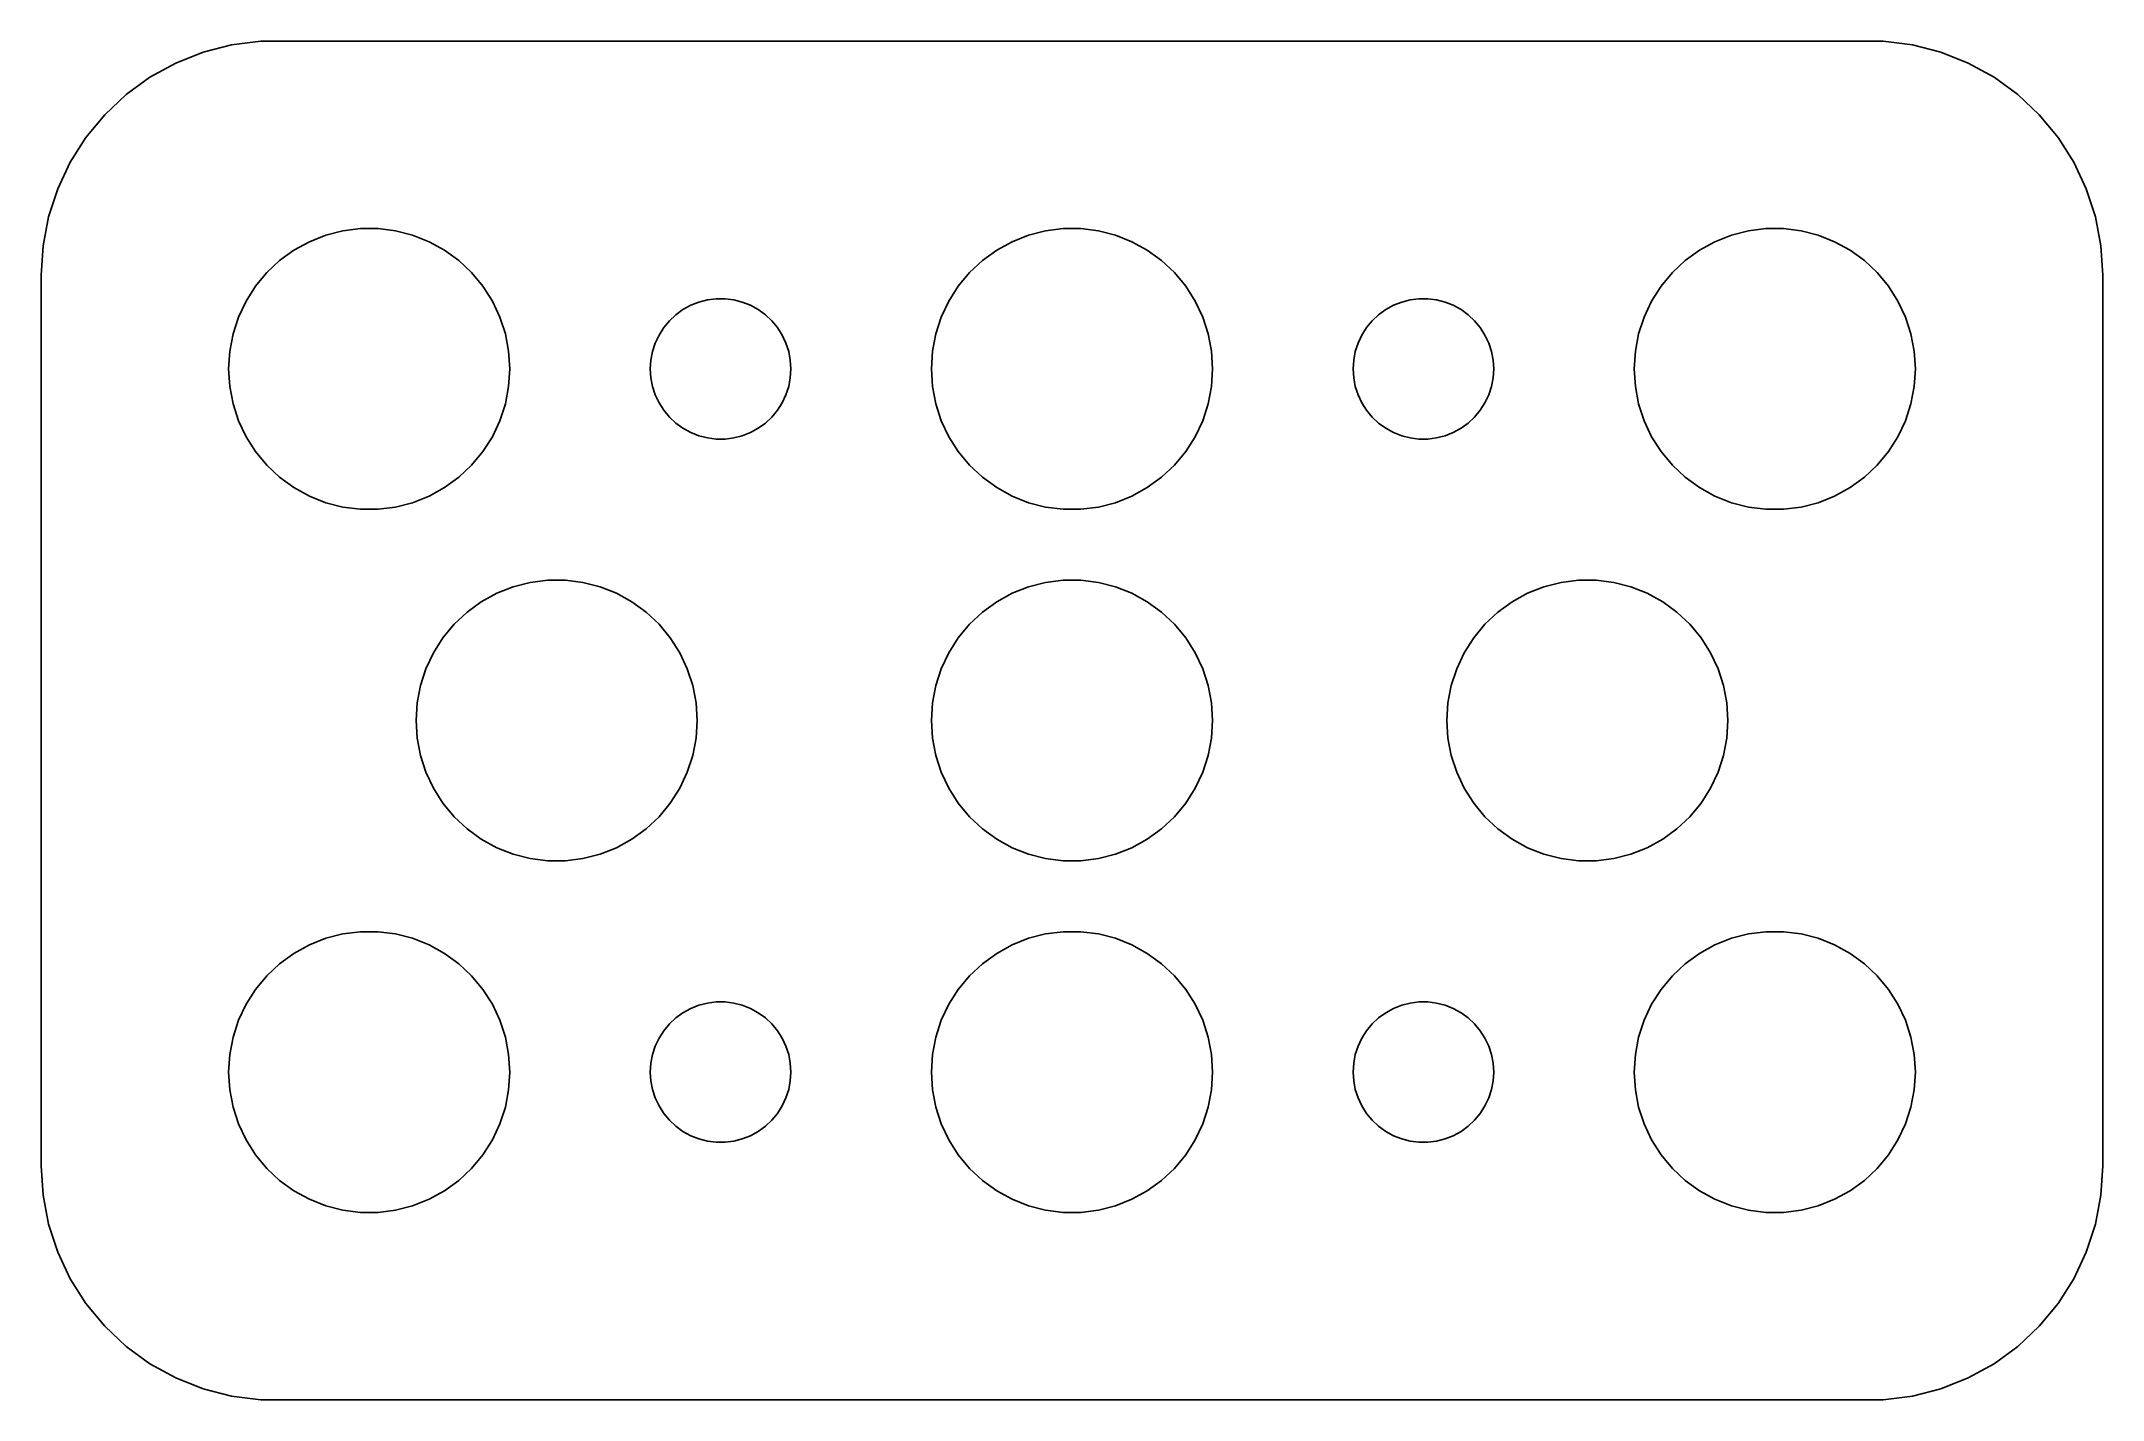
# Model space of a CAD drawing. Header units: metres. Extents: x -22 to 22, y 24.5 to 53.5.
import ezdxf

# ---------------------------------------------------------------- set-up
doc = ezdxf.new("R2010")
doc.units = ezdxf.units.M

msp = doc.modelspace()

# ---------------------------------------------------------------- linework, layer by layer
for p, q in [((-18.5451, 53.2553), (-19.1289, 53.0241)), ((-17.9369, 53.4114), (-18.5451, 53.2553)), ((-17.3139, 53.4901), (-17.9369, 53.4114)), ((17.3139, 53.4901), (-17.3139, 53.4901)), ((17.9369, 53.4114), (17.3139, 53.4901)), ((18.5451, 53.2553), (17.9369, 53.4114)), ((19.1289, 53.0241), (18.5451, 53.2553)), ((-19.1289, 53.0241), (-19.6791, 52.7216)), ((19.6791, 52.7216), (19.1289, 53.0241)), ((-19.6791, 52.7216), (-20.1871, 52.3526)), ((20.1871, 52.3526), (19.6791, 52.7216)), ((-20.6448, 51.9227), (-21.0451, 51.4389)), ((-20.1871, 52.3526), (-20.6448, 51.9227)), ((20.6448, 51.9227), (20.1871, 52.3526)), ((21.0451, 51.4389), (20.6448, 51.9227)), ((-21.0451, 51.4389), (-21.3815, 50.9088)), ((21.3815, 50.9088), (21.0451, 51.4389)), ((-21.3815, 50.9088), (-21.6489, 50.3406)), ((21.6489, 50.3406), (21.3815, 50.9088)), ((-21.6489, 50.3406), (-21.8429, 49.7434)), ((21.8429, 49.7434), (21.6489, 50.3406)), ((-21.8429, 49.7434), (-21.9606, 49.1267)), ((21.9606, 49.1267), (21.8429, 49.7434)), ((-16.2773, 49.2145), (-15.927, 49.3532)), ((-15.927, 49.3532), (-15.5621, 49.4469)), ((-15.5621, 49.4469), (-15.1884, 49.4941)), ((-15.1884, 49.4941), (-14.8116, 49.4941)), ((-14.8116, 49.4941), (-14.4379, 49.4469)), ((-14.4379, 49.4469), (-14.0729, 49.3532)), ((-14.0729, 49.3532), (-13.7227, 49.2145)), ((-1.27733, 49.2145), (-0.92705, 49.3532)), ((-0.92705, 49.3532), (-0.56213, 49.4469)), ((-0.56213, 49.4469), (-0.18837, 49.4941)), ((-0.18837, 49.4941), (0.18837, 49.4941)), ((0.18837, 49.4941), (0.56213, 49.4469)), ((0.56213, 49.4469), (0.92705, 49.3532)), ((0.92705, 49.3532), (1.27733, 49.2145)), ((13.7227, 49.2145), (14.0729, 49.3532)), ((14.0729, 49.3532), (14.4379, 49.4469)), ((14.4379, 49.4469), (14.8116, 49.4941)), ((14.8116, 49.4941), (15.1884, 49.4941)), ((15.1884, 49.4941), (15.5621, 49.4469)), ((15.5621, 49.4469), (15.927, 49.3532)), ((15.927, 49.3532), (16.2773, 49.2145)), ((-21.9606, 49.1267), (-22, 48.5)), ((-16.9123, 48.8115), (-16.6075, 49.033)), ((-16.6075, 49.033), (-16.2773, 49.2145)), ((-13.7227, 49.2145), (-13.3925, 49.033)), ((-13.3925, 49.033), (-13.0877, 48.8115)), ((-1.91226, 48.8115), (-1.60747, 49.033)), ((-1.60747, 49.033), (-1.27733, 49.2145)), ((1.27733, 49.2145), (1.60747, 49.033)), ((1.60747, 49.033), (1.91226, 48.8115)), ((13.0877, 48.8115), (13.3925, 49.033)), ((13.3925, 49.033), (13.7227, 49.2145)), ((16.2773, 49.2145), (16.6075, 49.033)), ((16.6075, 49.033), (16.9123, 48.8115)), ((22, 48.5), (21.9606, 49.1267)), ((-22, 48.5), (-22, 29.5)), ((-17.427, 48.2634), (-17.1869, 48.5536)), ((-17.1869, 48.5536), (-16.9123, 48.8115)), ((-13.0877, 48.8115), (-12.8131, 48.5536)), ((-12.8131, 48.5536), (-12.5729, 48.2634)), ((-2.42705, 48.2634), (-2.1869, 48.5536)), ((-2.1869, 48.5536), (-1.91226, 48.8115)), ((1.91226, 48.8115), (2.1869, 48.5536)), ((2.1869, 48.5536), (2.42705, 48.2634)), ((12.5729, 48.2634), (12.8131, 48.5536)), ((12.8131, 48.5536), (13.0877, 48.8115)), ((16.9123, 48.8115), (17.1869, 48.5536)), ((17.1869, 48.5536), (17.427, 48.2634)), ((22, 29.5), (22, 48.5)), ((-17.6289, 47.9453), (-17.427, 48.2634)), ((-12.5729, 48.2634), (-12.3711, 47.9453)), ((-7.96352, 47.9266), (-7.78107, 47.9734)), ((-7.78107, 47.9734), (-7.59418, 47.997)), ((-7.59418, 47.997), (-7.40581, 47.997)), ((-7.40581, 47.997), (-7.21892, 47.9734)), ((-7.21892, 47.9734), (-7.03647, 47.9266)), ((-2.62891, 47.9453), (-2.42705, 48.2634)), ((2.42705, 48.2634), (2.62891, 47.9453)), ((7.03647, 47.9266), (7.21892, 47.9734)), ((7.21892, 47.9734), (7.40581, 47.997)), ((7.40581, 47.997), (7.59418, 47.997)), ((7.59418, 47.997), (7.78107, 47.9734)), ((7.78107, 47.9734), (7.96352, 47.9266)), ((12.3711, 47.9453), (12.5729, 48.2634)), ((17.427, 48.2634), (17.6289, 47.9453)), ((-17.9057, 47.2461), (-17.7893, 47.6044)), ((-17.7893, 47.6044), (-17.6289, 47.9453)), ((-12.3711, 47.9453), (-12.2107, 47.6044)), ((-12.2107, 47.6044), (-12.0942, 47.2461)), ((-8.71352, 47.3817), (-8.59344, 47.5268)), ((-8.59344, 47.5268), (-8.45613, 47.6558)), ((-8.45613, 47.6558), (-8.30373, 47.7665)), ((-8.30373, 47.7665), (-8.13866, 47.8572)), ((-8.13866, 47.8572), (-7.96352, 47.9266)), ((-7.03647, 47.9266), (-6.86133, 47.8572)), ((-6.86133, 47.8572), (-6.69626, 47.7665)), ((-6.69626, 47.7665), (-6.54385, 47.6558)), ((-6.54385, 47.6558), (-6.40654, 47.5268)), ((-6.40654, 47.5268), (-6.28647, 47.3817)), ((-2.90575, 47.2461), (-2.78932, 47.6044)), ((-2.78932, 47.6044), (-2.62891, 47.9453)), ((2.62891, 47.9453), (2.78932, 47.6044)), ((2.78932, 47.6044), (2.90575, 47.2461)), ((6.28647, 47.3817), (6.40654, 47.5268)), ((6.40654, 47.5268), (6.54385, 47.6558)), ((6.54385, 47.6558), (6.69626, 47.7665)), ((6.69626, 47.7665), (6.86133, 47.8572)), ((6.86133, 47.8572), (7.03647, 47.9266)), ((7.96352, 47.9266), (8.13866, 47.8572)), ((8.13866, 47.8572), (8.30373, 47.7665)), ((8.30373, 47.7665), (8.45613, 47.6558)), ((8.45613, 47.6558), (8.59344, 47.5268)), ((8.59344, 47.5268), (8.71352, 47.3817)), ((12.0942, 47.2461), (12.2107, 47.6044)), ((12.2107, 47.6044), (12.3711, 47.9453)), ((17.6289, 47.9453), (17.7893, 47.6044)), ((17.7893, 47.6044), (17.9057, 47.2461)), ((-17.9763, 46.876), (-17.9057, 47.2461)), ((-12.0942, 47.2461), (-12.0237, 46.876)), ((-8.89465, 47.0522), (-8.81445, 47.2226)), ((-8.81445, 47.2226), (-8.71352, 47.3817)), ((-6.28647, 47.3817), (-6.18553, 47.2226)), ((-6.18553, 47.2226), (-6.10533, 47.0522)), ((-2.97633, 46.876), (-2.90575, 47.2461)), ((2.90575, 47.2461), (2.97633, 46.876)), ((6.10533, 47.0522), (6.18553, 47.2226)), ((6.18553, 47.2226), (6.28647, 47.3817)), ((8.71352, 47.3817), (8.81445, 47.2226)), ((8.81445, 47.2226), (8.89465, 47.0522)), ((12.0237, 46.876), (12.0942, 47.2461)), ((17.9057, 47.2461), (17.9763, 46.876)), ((-18, 46.5), (-17.9763, 46.876)), ((-12.0237, 46.876), (-12, 46.5)), ((-9, 46.5), (-8.98816, 46.688)), ((-8.98816, 46.688), (-8.95287, 46.873)), ((-8.95287, 46.873), (-8.89465, 47.0522)), ((-6.10533, 47.0522), (-6.04712, 46.873)), ((-6.04712, 46.873), (-6.01183, 46.688)), ((-6.01183, 46.688), (-6, 46.5)), ((-3, 46.5), (-2.97633, 46.876)), ((2.97633, 46.876), (3, 46.5)), ((6, 46.5), (6.01183, 46.688)), ((6.01183, 46.688), (6.04712, 46.873)), ((6.04712, 46.873), (6.10533, 47.0522)), ((8.89465, 47.0522), (8.95287, 46.873)), ((8.95287, 46.873), (8.98816, 46.688)), ((8.98816, 46.688), (9, 46.5)), ((12, 46.5), (12.0237, 46.876)), ((17.9763, 46.876), (18, 46.5)), ((-17.9763, 46.124), (-18, 46.5)), ((-12, 46.5), (-12.0237, 46.124)), ((-8.98816, 46.312), (-9, 46.5)), ((-8.95287, 46.127), (-8.98816, 46.312)), ((-6.01183, 46.312), (-6.04712, 46.127)), ((-6, 46.5), (-6.01183, 46.312)), ((-2.97633, 46.124), (-3, 46.5)), ((3, 46.5), (2.97633, 46.124)), ((6.01183, 46.312), (6, 46.5)), ((6.04712, 46.127), (6.01183, 46.312)), ((8.98816, 46.312), (8.95287, 46.127)), ((9, 46.5), (8.98816, 46.312)), ((12.0237, 46.124), (12, 46.5)), ((18, 46.5), (17.9763, 46.124)), ((-17.9057, 45.7539), (-17.9763, 46.124)), ((-12.0237, 46.124), (-12.0942, 45.7539)), ((-8.89465, 45.9478), (-8.95287, 46.127)), ((-8.81445, 45.7774), (-8.89465, 45.9478)), ((-8.71352, 45.6183), (-8.81445, 45.7774)), ((-6.18553, 45.7774), (-6.28647, 45.6183)), ((-6.10533, 45.9478), (-6.18553, 45.7774)), ((-6.04712, 46.127), (-6.10533, 45.9478)), ((-2.90575, 45.7539), (-2.97633, 46.124)), ((2.97633, 46.124), (2.90575, 45.7539)), ((6.10533, 45.9478), (6.04712, 46.127)), ((6.18553, 45.7774), (6.10533, 45.9478)), ((6.28647, 45.6183), (6.18553, 45.7774)), ((8.81445, 45.7774), (8.71352, 45.6183)), ((8.89465, 45.9478), (8.81445, 45.7774)), ((8.95287, 46.127), (8.89465, 45.9478)), ((12.0942, 45.7539), (12.0237, 46.124)), ((17.9763, 46.124), (17.9057, 45.7539)), ((-17.7893, 45.3956), (-17.9057, 45.7539)), ((-17.6289, 45.0547), (-17.7893, 45.3956)), ((-12.2107, 45.3956), (-12.3711, 45.0547)), ((-12.0942, 45.7539), (-12.2107, 45.3956)), ((-8.59344, 45.4732), (-8.71352, 45.6183)), ((-8.45613, 45.3442), (-8.59344, 45.4732)), ((-8.30373, 45.2335), (-8.45613, 45.3442)), ((-6.54385, 45.3442), (-6.69626, 45.2335)), ((-6.40654, 45.4732), (-6.54385, 45.3442)), ((-6.28647, 45.6183), (-6.40654, 45.4732)), ((-2.78932, 45.3956), (-2.90575, 45.7539)), ((-2.62891, 45.0547), (-2.78932, 45.3956)), ((2.78932, 45.3956), (2.62891, 45.0547)), ((2.90575, 45.7539), (2.78932, 45.3956)), ((6.40654, 45.4732), (6.28647, 45.6183)), ((6.54385, 45.3442), (6.40654, 45.4732)), ((6.69626, 45.2335), (6.54385, 45.3442)), ((8.45613, 45.3442), (8.30373, 45.2335)), ((8.59344, 45.4732), (8.45613, 45.3442)), ((8.71352, 45.6183), (8.59344, 45.4732)), ((12.2107, 45.3956), (12.0942, 45.7539)), ((12.3711, 45.0547), (12.2107, 45.3956)), ((17.7893, 45.3956), (17.6289, 45.0547)), ((17.9057, 45.7539), (17.7893, 45.3956)), ((-17.427, 44.7366), (-17.6289, 45.0547)), ((-12.3711, 45.0547), (-12.5729, 44.7366)), ((-8.13866, 45.1427), (-8.30373, 45.2335)), ((-7.96352, 45.0734), (-8.13866, 45.1427)), ((-7.78107, 45.0266), (-7.96352, 45.0734)), ((-7.59418, 45.0029), (-7.78107, 45.0266)), ((-7.40581, 45.0029), (-7.59418, 45.0029)), ((-7.21892, 45.0266), (-7.40581, 45.0029)), ((-7.03647, 45.0734), (-7.21892, 45.0266)), ((-6.86133, 45.1427), (-7.03647, 45.0734)), ((-6.69626, 45.2335), (-6.86133, 45.1427)), ((-2.42705, 44.7366), (-2.62891, 45.0547)), ((2.62891, 45.0547), (2.42705, 44.7366)), ((6.86133, 45.1427), (6.69626, 45.2335)), ((7.03647, 45.0734), (6.86133, 45.1427)), ((7.21892, 45.0266), (7.03647, 45.0734)), ((7.40581, 45.0029), (7.21892, 45.0266)), ((7.59418, 45.0029), (7.40581, 45.0029)), ((7.78107, 45.0266), (7.59418, 45.0029)), ((7.96352, 45.0734), (7.78107, 45.0266)), ((8.13866, 45.1427), (7.96352, 45.0734)), ((8.30373, 45.2335), (8.13866, 45.1427)), ((12.5729, 44.7366), (12.3711, 45.0547)), ((17.6289, 45.0547), (17.427, 44.7366)), ((-17.1869, 44.4464), (-17.427, 44.7366)), ((-16.9123, 44.1884), (-17.1869, 44.4464)), ((-12.8131, 44.4464), (-13.0877, 44.1884)), ((-12.5729, 44.7366), (-12.8131, 44.4464)), ((-2.1869, 44.4464), (-2.42705, 44.7366)), ((-1.91226, 44.1884), (-2.1869, 44.4464)), ((2.1869, 44.4464), (1.91226, 44.1884)), ((2.42705, 44.7366), (2.1869, 44.4464)), ((12.8131, 44.4464), (12.5729, 44.7366)), ((13.0877, 44.1884), (12.8131, 44.4464)), ((17.1869, 44.4464), (16.9123, 44.1884)), ((17.427, 44.7366), (17.1869, 44.4464)), ((-16.6075, 43.967), (-16.9123, 44.1884)), ((-13.0877, 44.1884), (-13.3925, 43.967)), ((-1.60747, 43.967), (-1.91226, 44.1884)), ((1.91226, 44.1884), (1.60747, 43.967)), ((13.3925, 43.967), (13.0877, 44.1884)), ((16.9123, 44.1884), (16.6075, 43.967)), ((-16.2773, 43.7855), (-16.6075, 43.967)), ((-15.927, 43.6468), (-16.2773, 43.7855)), ((-15.5621, 43.5531), (-15.927, 43.6468)), ((-14.0729, 43.6468), (-14.4379, 43.5531)), ((-13.7227, 43.7855), (-14.0729, 43.6468)), ((-13.3925, 43.967), (-13.7227, 43.7855)), ((-1.27733, 43.7855), (-1.60747, 43.967)), ((-0.92705, 43.6468), (-1.27733, 43.7855)), ((-0.56213, 43.5531), (-0.92705, 43.6468)), ((0.92705, 43.6468), (0.56213, 43.5531)), ((1.27733, 43.7855), (0.92705, 43.6468)), ((1.60747, 43.967), (1.27733, 43.7855)), ((13.7227, 43.7855), (13.3925, 43.967)), ((14.0729, 43.6468), (13.7227, 43.7855)), ((14.4379, 43.5531), (14.0729, 43.6468)), ((15.927, 43.6468), (15.5621, 43.5531)), ((16.2773, 43.7855), (15.927, 43.6468)), ((16.6075, 43.967), (16.2773, 43.7855)), ((-15.1884, 43.5059), (-15.5621, 43.5531)), ((-14.8116, 43.5059), (-15.1884, 43.5059)), ((-14.4379, 43.5531), (-14.8116, 43.5059)), ((-0.18837, 43.5059), (-0.56213, 43.5531)), ((0.18837, 43.5059), (-0.18837, 43.5059)), ((0.56213, 43.5531), (0.18837, 43.5059)), ((14.8116, 43.5059), (14.4379, 43.5531)), ((15.1884, 43.5059), (14.8116, 43.5059)), ((15.5621, 43.5531), (15.1884, 43.5059)), ((-12.2773, 41.7145), (-11.927, 41.8532)), ((-11.927, 41.8532), (-11.5621, 41.9469)), ((-11.5621, 41.9469), (-11.1884, 41.9941)), ((-11.1884, 41.9941), (-10.8116, 41.9941)), ((-10.8116, 41.9941), (-10.4379, 41.9469)), ((-10.4379, 41.9469), (-10.0729, 41.8532)), ((-10.0729, 41.8532), (-9.72266, 41.7145)), ((-1.27733, 41.7145), (-0.92705, 41.8532)), ((-0.92705, 41.8532), (-0.56213, 41.9469)), ((-0.56213, 41.9469), (-0.18837, 41.9941)), ((-0.18837, 41.9941), (0.18837, 41.9941)), ((0.18837, 41.9941), (0.56213, 41.9469)), ((0.56213, 41.9469), (0.92705, 41.8532)), ((0.92705, 41.8532), (1.27733, 41.7145)), ((9.72266, 41.7145), (10.0729, 41.8532)), ((10.0729, 41.8532), (10.4379, 41.9469)), ((10.4379, 41.9469), (10.8116, 41.9941)), ((10.8116, 41.9941), (11.1884, 41.9941)), ((11.1884, 41.9941), (11.5621, 41.9469)), ((11.5621, 41.9469), (11.927, 41.8532)), ((11.927, 41.8532), (12.2773, 41.7145)), ((-12.9123, 41.3115), (-12.6075, 41.533)), ((-12.6075, 41.533), (-12.2773, 41.7145)), ((-9.72266, 41.7145), (-9.39252, 41.533)), ((-9.39252, 41.533), (-9.08772, 41.3115)), ((-1.91226, 41.3115), (-1.60747, 41.533)), ((-1.60747, 41.533), (-1.27733, 41.7145)), ((1.27733, 41.7145), (1.60747, 41.533)), ((1.60747, 41.533), (1.91226, 41.3115)), ((9.08772, 41.3115), (9.39252, 41.533)), ((9.39252, 41.533), (9.72266, 41.7145)), ((12.2773, 41.7145), (12.6075, 41.533)), ((12.6075, 41.533), (12.9123, 41.3115)), ((-13.427, 40.7634), (-13.1869, 41.0536)), ((-13.1869, 41.0536), (-12.9123, 41.3115)), ((-9.08772, 41.3115), (-8.81308, 41.0536)), ((-8.81308, 41.0536), (-8.57294, 40.7634)), ((-2.42705, 40.7634), (-2.1869, 41.0536)), ((-2.1869, 41.0536), (-1.91226, 41.3115)), ((1.91226, 41.3115), (2.1869, 41.0536)), ((2.1869, 41.0536), (2.42705, 40.7634)), ((8.57294, 40.7634), (8.81308, 41.0536)), ((8.81308, 41.0536), (9.08772, 41.3115)), ((12.9123, 41.3115), (13.1869, 41.0536)), ((13.1869, 41.0536), (13.427, 40.7634)), ((-13.6289, 40.4453), (-13.427, 40.7634)), ((-8.57294, 40.7634), (-8.37108, 40.4453)), ((-2.62891, 40.4453), (-2.42705, 40.7634)), ((2.42705, 40.7634), (2.62891, 40.4453)), ((8.37108, 40.4453), (8.57294, 40.7634)), ((13.427, 40.7634), (13.6289, 40.4453)), ((-13.9057, 39.7461), (-13.7893, 40.1044)), ((-13.7893, 40.1044), (-13.6289, 40.4453)), ((-8.37108, 40.4453), (-8.21066, 40.1044)), ((-8.21066, 40.1044), (-8.09424, 39.7461)), ((-2.90575, 39.7461), (-2.78932, 40.1044)), ((-2.78932, 40.1044), (-2.62891, 40.4453)), ((2.62891, 40.4453), (2.78932, 40.1044)), ((2.78932, 40.1044), (2.90575, 39.7461)), ((8.09424, 39.7461), (8.21066, 40.1044)), ((8.21066, 40.1044), (8.37108, 40.4453)), ((13.6289, 40.4453), (13.7893, 40.1044)), ((13.7893, 40.1044), (13.9057, 39.7461)), ((-13.9763, 39.376), (-13.9057, 39.7461)), ((-8.09424, 39.7461), (-8.02365, 39.376)), ((-2.97633, 39.376), (-2.90575, 39.7461)), ((2.90575, 39.7461), (2.97633, 39.376)), ((8.02365, 39.376), (8.09424, 39.7461)), ((13.9057, 39.7461), (13.9763, 39.376)), ((-14, 39), (-13.9763, 39.376)), ((-8.02365, 39.376), (-8, 39)), ((-3, 39), (-2.97633, 39.376)), ((2.97633, 39.376), (3, 39)), ((8, 39), (8.02365, 39.376)), ((13.9763, 39.376), (14, 39)), ((-13.9763, 38.624), (-14, 39)), ((-8, 39), (-8.02365, 38.624)), ((-2.97633, 38.624), (-3, 39)), ((3, 39), (2.97633, 38.624)), ((8.02365, 38.624), (8, 39)), ((14, 39), (13.9763, 38.624)), ((-13.9057, 38.2539), (-13.9763, 38.624)), ((-8.02365, 38.624), (-8.09424, 38.2539)), ((-2.90575, 38.2539), (-2.97633, 38.624)), ((2.97633, 38.624), (2.90575, 38.2539)), ((8.09424, 38.2539), (8.02365, 38.624)), ((13.9763, 38.624), (13.9057, 38.2539)), ((-13.7893, 37.8956), (-13.9057, 38.2539)), ((-13.6289, 37.5547), (-13.7893, 37.8956)), ((-8.21066, 37.8956), (-8.37108, 37.5547)), ((-8.09424, 38.2539), (-8.21066, 37.8956)), ((-2.78932, 37.8956), (-2.90575, 38.2539)), ((-2.62891, 37.5547), (-2.78932, 37.8956)), ((2.78932, 37.8956), (2.62891, 37.5547)), ((2.90575, 38.2539), (2.78932, 37.8956)), ((8.21066, 37.8956), (8.09424, 38.2539)), ((8.37108, 37.5547), (8.21066, 37.8956)), ((13.7893, 37.8956), (13.6289, 37.5547)), ((13.9057, 38.2539), (13.7893, 37.8956)), ((-13.427, 37.2366), (-13.6289, 37.5547)), ((-8.37108, 37.5547), (-8.57294, 37.2366)), ((-2.42705, 37.2366), (-2.62891, 37.5547)), ((2.62891, 37.5547), (2.42705, 37.2366)), ((8.57294, 37.2366), (8.37108, 37.5547)), ((13.6289, 37.5547), (13.427, 37.2366)), ((-13.1869, 36.9464), (-13.427, 37.2366)), ((-8.57294, 37.2366), (-8.81308, 36.9464)), ((-2.1869, 36.9464), (-2.42705, 37.2366)), ((2.42705, 37.2366), (2.1869, 36.9464)), ((8.81308, 36.9464), (8.57294, 37.2366)), ((13.427, 37.2366), (13.1869, 36.9464)), ((-12.9123, 36.6885), (-13.1869, 36.9464)), ((-12.6075, 36.467), (-12.9123, 36.6885)), ((-9.08772, 36.6885), (-9.39252, 36.467)), ((-8.81308, 36.9464), (-9.08772, 36.6885)), ((-1.91226, 36.6885), (-2.1869, 36.9464)), ((-1.60747, 36.467), (-1.91226, 36.6885)), ((1.91226, 36.6885), (1.60747, 36.467)), ((2.1869, 36.9464), (1.91226, 36.6885)), ((9.08772, 36.6885), (8.81308, 36.9464)), ((9.39252, 36.467), (9.08772, 36.6885)), ((12.9123, 36.6885), (12.6075, 36.467)), ((13.1869, 36.9464), (12.9123, 36.6885)), ((-12.2773, 36.2855), (-12.6075, 36.467)), ((-11.927, 36.1468), (-12.2773, 36.2855)), ((-11.5621, 36.0531), (-11.927, 36.1468)), ((-10.0729, 36.1468), (-10.4379, 36.0531)), ((-9.72266, 36.2855), (-10.0729, 36.1468)), ((-9.39252, 36.467), (-9.72266, 36.2855)), ((-1.27733, 36.2855), (-1.60747, 36.467)), ((-0.92705, 36.1468), (-1.27733, 36.2855)), ((-0.56213, 36.0531), (-0.92705, 36.1468)), ((0.92705, 36.1468), (0.56213, 36.0531)), ((1.27733, 36.2855), (0.92705, 36.1468)), ((1.60747, 36.467), (1.27733, 36.2855)), ((9.72266, 36.2855), (9.39252, 36.467)), ((10.0729, 36.1468), (9.72266, 36.2855)), ((10.4379, 36.0531), (10.0729, 36.1468)), ((11.927, 36.1468), (11.5621, 36.0531)), ((12.2773, 36.2855), (11.927, 36.1468)), ((12.6075, 36.467), (12.2773, 36.2855)), ((-11.1884, 36.0059), (-11.5621, 36.0531)), ((-10.8116, 36.0059), (-11.1884, 36.0059)), ((-10.4379, 36.0531), (-10.8116, 36.0059)), ((-0.18837, 36.0059), (-0.56213, 36.0531)), ((0.18837, 36.0059), (-0.18837, 36.0059)), ((0.56213, 36.0531), (0.18837, 36.0059)), ((10.8116, 36.0059), (10.4379, 36.0531)), ((11.1884, 36.0059), (10.8116, 36.0059)), ((11.5621, 36.0531), (11.1884, 36.0059)), ((-16.2773, 34.2145), (-15.927, 34.3532)), ((-15.927, 34.3532), (-15.5621, 34.4469)), ((-15.5621, 34.4469), (-15.1884, 34.4941)), ((-15.1884, 34.4941), (-14.8116, 34.4941)), ((-14.8116, 34.4941), (-14.4379, 34.4469)), ((-14.4379, 34.4469), (-14.0729, 34.3532)), ((-14.0729, 34.3532), (-13.7227, 34.2145)), ((-1.27733, 34.2145), (-0.92705, 34.3532)), ((-0.92705, 34.3532), (-0.56213, 34.4469)), ((-0.56213, 34.4469), (-0.18837, 34.4941)), ((-0.18837, 34.4941), (0.18837, 34.4941)), ((0.18837, 34.4941), (0.56213, 34.4469)), ((0.56213, 34.4469), (0.92705, 34.3532)), ((0.92705, 34.3532), (1.27733, 34.2145)), ((13.7227, 34.2145), (14.0729, 34.3532)), ((14.0729, 34.3532), (14.4379, 34.4469)), ((14.4379, 34.4469), (14.8116, 34.4941)), ((14.8116, 34.4941), (15.1884, 34.4941)), ((15.1884, 34.4941), (15.5621, 34.4469)), ((15.5621, 34.4469), (15.927, 34.3532)), ((15.927, 34.3532), (16.2773, 34.2145)), ((-16.9123, 33.8116), (-16.6075, 34.033)), ((-16.6075, 34.033), (-16.2773, 34.2145)), ((-13.7227, 34.2145), (-13.3925, 34.033)), ((-13.3925, 34.033), (-13.0877, 33.8116)), ((-1.91226, 33.8116), (-1.60747, 34.033)), ((-1.60747, 34.033), (-1.27733, 34.2145)), ((1.27733, 34.2145), (1.60747, 34.033)), ((1.60747, 34.033), (1.91226, 33.8116)), ((13.0877, 33.8116), (13.3925, 34.033)), ((13.3925, 34.033), (13.7227, 34.2145)), ((16.2773, 34.2145), (16.6075, 34.033)), ((16.6075, 34.033), (16.9123, 33.8116)), ((-17.427, 33.2634), (-17.1869, 33.5536)), ((-17.1869, 33.5536), (-16.9123, 33.8116)), ((-13.0877, 33.8116), (-12.8131, 33.5536)), ((-12.8131, 33.5536), (-12.5729, 33.2634)), ((-2.42705, 33.2634), (-2.1869, 33.5536)), ((-2.1869, 33.5536), (-1.91226, 33.8116)), ((1.91226, 33.8116), (2.1869, 33.5536)), ((2.1869, 33.5536), (2.42705, 33.2634)), ((12.5729, 33.2634), (12.8131, 33.5536)), ((12.8131, 33.5536), (13.0877, 33.8116)), ((16.9123, 33.8116), (17.1869, 33.5536)), ((17.1869, 33.5536), (17.427, 33.2634)), ((-17.6289, 32.9453), (-17.427, 33.2634)), ((-12.5729, 33.2634), (-12.3711, 32.9453)), ((-2.62891, 32.9453), (-2.42705, 33.2634)), ((2.42705, 33.2634), (2.62891, 32.9453)), ((12.3711, 32.9453), (12.5729, 33.2634)), ((17.427, 33.2634), (17.6289, 32.9453)), ((-17.9057, 32.2461), (-17.7893, 32.6044)), ((-17.7893, 32.6044), (-17.6289, 32.9453)), ((-12.3711, 32.9453), (-12.2107, 32.6044)), ((-12.2107, 32.6044), (-12.0942, 32.2461)), ((-8.59344, 32.5268), (-8.45613, 32.6558)), ((-8.45613, 32.6558), (-8.30373, 32.7665)), ((-8.30373, 32.7665), (-8.13866, 32.8573)), ((-8.13866, 32.8573), (-7.96352, 32.9266)), ((-7.96352, 32.9266), (-7.78107, 32.9734)), ((-7.78107, 32.9734), (-7.59418, 32.9971)), ((-7.59418, 32.9971), (-7.40581, 32.9971)), ((-7.40581, 32.9971), (-7.21892, 32.9734)), ((-7.21892, 32.9734), (-7.03647, 32.9266)), ((-7.03647, 32.9266), (-6.86133, 32.8573)), ((-6.86133, 32.8573), (-6.69626, 32.7665)), ((-6.69626, 32.7665), (-6.54385, 32.6558)), ((-6.54385, 32.6558), (-6.40654, 32.5268)), ((-2.90575, 32.2461), (-2.78932, 32.6044)), ((-2.78932, 32.6044), (-2.62891, 32.9453)), ((2.62891, 32.9453), (2.78932, 32.6044)), ((2.78932, 32.6044), (2.90575, 32.2461)), ((6.40654, 32.5268), (6.54385, 32.6558)), ((6.54385, 32.6558), (6.69626, 32.7665)), ((6.69626, 32.7665), (6.86133, 32.8573)), ((6.86133, 32.8573), (7.03647, 32.9266)), ((7.03647, 32.9266), (7.21892, 32.9734)), ((7.21892, 32.9734), (7.40581, 32.9971)), ((7.40581, 32.9971), (7.59418, 32.9971)), ((7.59418, 32.9971), (7.78107, 32.9734)), ((7.78107, 32.9734), (7.96352, 32.9266)), ((7.96352, 32.9266), (8.13866, 32.8573)), ((8.13866, 32.8573), (8.30373, 32.7665)), ((8.30373, 32.7665), (8.45613, 32.6558)), ((8.45613, 32.6558), (8.59344, 32.5268)), ((12.0942, 32.2461), (12.2107, 32.6044)), ((12.2107, 32.6044), (12.3711, 32.9453)), ((17.6289, 32.9453), (17.7893, 32.6044)), ((17.7893, 32.6044), (17.9057, 32.2461)), ((-17.9763, 31.876), (-17.9057, 32.2461)), ((-12.0942, 32.2461), (-12.0237, 31.876)), ((-8.89465, 32.0522), (-8.81445, 32.2226)), ((-8.81445, 32.2226), (-8.71352, 32.3817)), ((-8.71352, 32.3817), (-8.59344, 32.5268)), ((-6.40654, 32.5268), (-6.28647, 32.3817)), ((-6.28647, 32.3817), (-6.18553, 32.2226)), ((-6.18553, 32.2226), (-6.10533, 32.0522)), ((-2.97633, 31.876), (-2.90575, 32.2461)), ((2.90575, 32.2461), (2.97633, 31.876)), ((6.10533, 32.0522), (6.18553, 32.2226)), ((6.18553, 32.2226), (6.28647, 32.3817)), ((6.28647, 32.3817), (6.40654, 32.5268)), ((8.59344, 32.5268), (8.71352, 32.3817)), ((8.71352, 32.3817), (8.81445, 32.2226)), ((8.81445, 32.2226), (8.89465, 32.0522)), ((12.0237, 31.876), (12.0942, 32.2461)), ((17.9057, 32.2461), (17.9763, 31.876)), ((-18, 31.5), (-17.9763, 31.876)), ((-12.0237, 31.876), (-12, 31.5)), ((-9, 31.5), (-8.98816, 31.688)), ((-8.98816, 31.688), (-8.95287, 31.873)), ((-8.95287, 31.873), (-8.89465, 32.0522)), ((-6.10533, 32.0522), (-6.04712, 31.873)), ((-6.04712, 31.873), (-6.01183, 31.688)), ((-6.01183, 31.688), (-6, 31.5)), ((-3, 31.5), (-2.97633, 31.876)), ((2.97633, 31.876), (3, 31.5)), ((6, 31.5), (6.01183, 31.688)), ((6.01183, 31.688), (6.04712, 31.873)), ((6.04712, 31.873), (6.10533, 32.0522)), ((8.89465, 32.0522), (8.95287, 31.873)), ((8.95287, 31.873), (8.98816, 31.688)), ((8.98816, 31.688), (9, 31.5)), ((12, 31.5), (12.0237, 31.876)), ((17.9763, 31.876), (18, 31.5)), ((-17.9763, 31.124), (-18, 31.5)), ((-12, 31.5), (-12.0237, 31.124)), ((-8.98816, 31.312), (-9, 31.5)), ((-8.95287, 31.127), (-8.98816, 31.312)), ((-6.01183, 31.312), (-6.04712, 31.127)), ((-6, 31.5), (-6.01183, 31.312)), ((-2.97633, 31.124), (-3, 31.5)), ((3, 31.5), (2.97633, 31.124)), ((6.01183, 31.312), (6, 31.5)), ((6.04712, 31.127), (6.01183, 31.312)), ((8.98816, 31.312), (8.95287, 31.127)), ((9, 31.5), (8.98816, 31.312)), ((12.0237, 31.124), (12, 31.5)), ((18, 31.5), (17.9763, 31.124)), ((-17.9057, 30.7539), (-17.9763, 31.124)), ((-12.0237, 31.124), (-12.0942, 30.7539)), ((-8.89465, 30.9478), (-8.95287, 31.127)), ((-8.81445, 30.7774), (-8.89465, 30.9478)), ((-6.10533, 30.9478), (-6.18553, 30.7774)), ((-6.04712, 31.127), (-6.10533, 30.9478)), ((-2.90575, 30.7539), (-2.97633, 31.124)), ((2.97633, 31.124), (2.90575, 30.7539)), ((6.10533, 30.9478), (6.04712, 31.127)), ((6.18553, 30.7774), (6.10533, 30.9478)), ((8.89465, 30.9478), (8.81445, 30.7774)), ((8.95287, 31.127), (8.89465, 30.9478)), ((12.0942, 30.7539), (12.0237, 31.124)), ((17.9763, 31.124), (17.9057, 30.7539)), ((-17.7893, 30.3956), (-17.9057, 30.7539)), ((-17.6289, 30.0547), (-17.7893, 30.3956)), ((-12.2107, 30.3956), (-12.3711, 30.0547)), ((-12.0942, 30.7539), (-12.2107, 30.3956)), ((-8.71352, 30.6183), (-8.81445, 30.7774)), ((-8.59344, 30.4732), (-8.71352, 30.6183)), ((-8.45613, 30.3442), (-8.59344, 30.4732)), ((-6.40654, 30.4732), (-6.54385, 30.3442)), ((-6.28647, 30.6183), (-6.40654, 30.4732)), ((-6.18553, 30.7774), (-6.28647, 30.6183)), ((-2.78932, 30.3956), (-2.90575, 30.7539)), ((-2.62891, 30.0547), (-2.78932, 30.3956)), ((2.78932, 30.3956), (2.62891, 30.0547)), ((2.90575, 30.7539), (2.78932, 30.3956)), ((6.28647, 30.6183), (6.18553, 30.7774)), ((6.40654, 30.4732), (6.28647, 30.6183)), ((6.54385, 30.3442), (6.40654, 30.4732)), ((8.59344, 30.4732), (8.45613, 30.3442)), ((8.71352, 30.6183), (8.59344, 30.4732)), ((8.81445, 30.7774), (8.71352, 30.6183)), ((12.2107, 30.3956), (12.0942, 30.7539)), ((12.3711, 30.0547), (12.2107, 30.3956)), ((17.7893, 30.3956), (17.6289, 30.0547)), ((17.9057, 30.7539), (17.7893, 30.3956)), ((-17.427, 29.7366), (-17.6289, 30.0547)), ((-12.3711, 30.0547), (-12.5729, 29.7366)), ((-8.30373, 30.2335), (-8.45613, 30.3442)), ((-8.13866, 30.1428), (-8.30373, 30.2335)), ((-7.96352, 30.0734), (-8.13866, 30.1428)), ((-7.78107, 30.0266), (-7.96352, 30.0734)), ((-7.59418, 30.003), (-7.78107, 30.0266)), ((-7.40581, 30.003), (-7.59418, 30.003)), ((-7.21892, 30.0266), (-7.40581, 30.003)), ((-7.03647, 30.0734), (-7.21892, 30.0266)), ((-6.86133, 30.1428), (-7.03647, 30.0734)), ((-6.69626, 30.2335), (-6.86133, 30.1428)), ((-6.54385, 30.3442), (-6.69626, 30.2335)), ((-2.42705, 29.7366), (-2.62891, 30.0547)), ((2.62891, 30.0547), (2.42705, 29.7366)), ((6.69626, 30.2335), (6.54385, 30.3442)), ((6.86133, 30.1428), (6.69626, 30.2335)), ((7.03647, 30.0734), (6.86133, 30.1428)), ((7.21892, 30.0266), (7.03647, 30.0734)), ((7.40581, 30.003), (7.21892, 30.0266)), ((7.59418, 30.003), (7.40581, 30.003)), ((7.78107, 30.0266), (7.59418, 30.003)), ((7.96352, 30.0734), (7.78107, 30.0266)), ((8.13866, 30.1428), (7.96352, 30.0734)), ((8.30373, 30.2335), (8.13866, 30.1428)), ((8.45613, 30.3442), (8.30373, 30.2335)), ((12.5729, 29.7366), (12.3711, 30.0547)), ((17.6289, 30.0547), (17.427, 29.7366)), ((-22, 29.5), (-21.9606, 28.8733)), ((-17.1869, 29.4464), (-17.427, 29.7366)), ((-12.5729, 29.7366), (-12.8131, 29.4464)), ((-2.1869, 29.4464), (-2.42705, 29.7366)), ((2.42705, 29.7366), (2.1869, 29.4464)), ((12.8131, 29.4464), (12.5729, 29.7366)), ((17.427, 29.7366), (17.1869, 29.4464)), ((21.9606, 28.8733), (22, 29.5)), ((-16.9123, 29.1885), (-17.1869, 29.4464)), ((-16.6075, 28.967), (-16.9123, 29.1885)), ((-13.0877, 29.1885), (-13.3925, 28.967)), ((-12.8131, 29.4464), (-13.0877, 29.1885)), ((-1.91226, 29.1885), (-2.1869, 29.4464)), ((-1.60747, 28.967), (-1.91226, 29.1885)), ((1.91226, 29.1885), (1.60747, 28.967)), ((2.1869, 29.4464), (1.91226, 29.1885)), ((13.0877, 29.1885), (12.8131, 29.4464)), ((13.3925, 28.967), (13.0877, 29.1885)), ((16.9123, 29.1885), (16.6075, 28.967)), ((17.1869, 29.4464), (16.9123, 29.1885)), ((-21.9606, 28.8733), (-21.8429, 28.2566)), ((-16.2773, 28.7855), (-16.6075, 28.967)), ((-15.927, 28.6468), (-16.2773, 28.7855)), ((-15.5621, 28.5531), (-15.927, 28.6468)), ((-14.0729, 28.6468), (-14.4379, 28.5531)), ((-13.7227, 28.7855), (-14.0729, 28.6468)), ((-13.3925, 28.967), (-13.7227, 28.7855)), ((-1.27733, 28.7855), (-1.60747, 28.967)), ((-0.92705, 28.6468), (-1.27733, 28.7855)), ((-0.56213, 28.5531), (-0.92705, 28.6468)), ((0.92705, 28.6468), (0.56213, 28.5531)), ((1.27733, 28.7855), (0.92705, 28.6468)), ((1.60747, 28.967), (1.27733, 28.7855)), ((13.7227, 28.7855), (13.3925, 28.967)), ((14.0729, 28.6468), (13.7227, 28.7855)), ((14.4379, 28.5531), (14.0729, 28.6468)), ((15.927, 28.6468), (15.5621, 28.5531)), ((16.2773, 28.7855), (15.927, 28.6468)), ((16.6075, 28.967), (16.2773, 28.7855)), ((21.8429, 28.2566), (21.9606, 28.8733)), ((-21.8429, 28.2566), (-21.6489, 27.6594)), ((-15.1884, 28.5059), (-15.5621, 28.5531)), ((-14.8116, 28.5059), (-15.1884, 28.5059)), ((-14.4379, 28.5531), (-14.8116, 28.5059)), ((-0.18837, 28.5059), (-0.56213, 28.5531)), ((0.18837, 28.5059), (-0.18837, 28.5059)), ((0.56213, 28.5531), (0.18837, 28.5059)), ((14.8116, 28.5059), (14.4379, 28.5531)), ((15.1884, 28.5059), (14.8116, 28.5059)), ((15.5621, 28.5531), (15.1884, 28.5059)), ((21.6489, 27.6594), (21.8429, 28.2566)), ((-21.6489, 27.6594), (-21.3815, 27.0912)), ((21.3815, 27.0912), (21.6489, 27.6594)), ((-21.3815, 27.0912), (-21.0451, 26.5611)), ((21.0451, 26.5611), (21.3815, 27.0912)), ((-21.0451, 26.5611), (-20.6448, 26.0773)), ((20.6448, 26.0773), (21.0451, 26.5611)), ((-20.6448, 26.0773), (-20.1871, 25.6474)), ((20.1871, 25.6474), (20.6448, 26.0773)), ((-20.1871, 25.6474), (-19.6791, 25.2784)), ((19.6791, 25.2784), (20.1871, 25.6474)), ((-19.6791, 25.2784), (-19.1289, 24.9759)), ((19.1289, 24.9759), (19.6791, 25.2784)), ((-19.1289, 24.9759), (-18.5451, 24.7447)), ((-18.5451, 24.7447), (-17.9369, 24.5886)), ((17.9369, 24.5886), (18.5451, 24.7447)), ((18.5451, 24.7447), (19.1289, 24.9759)), ((-17.9369, 24.5886), (-17.3139, 24.5099)), ((-17.3139, 24.5099), (17.3139, 24.5099)), ((17.3139, 24.5099), (17.9369, 24.5886))]:
    msp.add_line(p, q)

doc.saveas('drawing.dxf')
